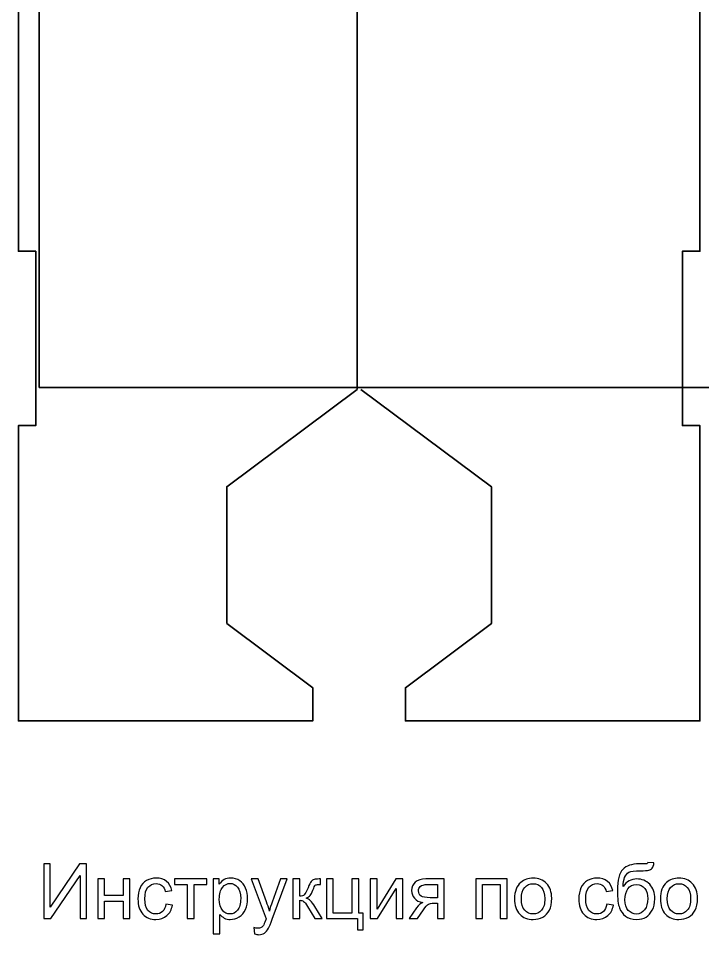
# Model space of a CAD drawing. Header units: centimetres. Extents: x -25 to 25, y -18.5 to 14.8.
# Drawn here: x -25.01 to -12.56, y -18.52 to -1.85 of the extents above; entities that cross this region are included whole.
import ezdxf

# ---------------------------------------------------------------- set-up
doc = ezdxf.new("R2010")
doc.units = ezdxf.units.CM
doc.header["$MEASUREMENT"] = 0
doc.layers.add('layer 1', color=7, linetype='Continuous')

msp = doc.modelspace()

# ---------------------------------------------------------------- linework, layer by layer
at = {"layer": 'layer 1', "color": 242, "lineweight": 35}
for points, knots in [([(0.35213, -8.56191), (0.35213, -8.56191), (-24.62987, -8.56191), (-24.62987, -8.56191), (-24.62987, -8.56191), (-24.62987, -8.56191), (-24.62987, 9.14346), (-24.62987, 9.14346), (-24.62987, 9.14346), (-24.62987, 9.14346), (0.35213, 9.14346), (0.35213, 9.14346), (0.35213, 9.14346), (0.35213, 9.14346), (0.35213, -8.56191), (0.35213, -8.56191)], [0, 0, 0, 0, 0.2, 0.2, 0.2, 0.2, 0.4, 0.4, 0.4, 0.4, 0.6, 0.6, 0.6, 0.6, 1, 1, 1, 1]), ([(-21.2171, -12.85955), (-21.2171, -12.85955), (-19.65312, -14.02812), (-19.65312, -14.02812), (-19.65312, -14.02812), (-19.65312, -14.02812), (-19.65312, -14.63183), (-19.65312, -14.63183), (-19.65312, -14.63183), (-19.65312, -14.63183), (-24.69104, -14.63183), (-24.69104, -14.63183), (-24.69104, -14.63183), (-24.69104, -14.63183), (-25.00878, -14.63183), (-25.00878, -14.63183), (-25.00878, -14.63183), (-25.00878, -14.63183), (-25.00878, -9.25498), (-25.00878, -9.25498), (-25.00878, -9.25498), (-25.00878, -9.25498), (-24.69104, -9.25498), (-24.69104, -9.25498), (-24.69104, -9.25498), (-24.69104, -9.25498), (-24.69104, -6.08466), (-24.69104, -6.08466), (-24.69104, -6.08466), (-24.69104, -6.08466), (-25.00878, -6.08466), (-25.00878, -6.08466), (-25.00878, -6.08466), (-25.00878, -6.08466), (-25.00878, -0.70428), (-25.00878, -0.70428), (-25.00878, -0.70428), (-25.00878, -0.70428), (-24.69104, -0.70428), (-24.69104, -0.70428), (-24.69104, -0.70428), (-24.69104, -0.70428), (-24.69104, 2.46603), (-24.69104, 2.46603), (-24.69104, 2.46603), (-24.69104, 2.46603), (-25.00878, 2.46603), (-25.00878, 2.46603), (-25.00878, 2.46603), (-25.00878, 2.46603), (-25.00878, 7.84287), (-25.00878, 7.84287), (-25.00878, 7.84287), (-25.00878, 7.84287), (-24.69104, 7.84287), (-24.69104, 7.84287), (-24.69104, 7.84287), (-24.69104, 7.84287), (-24.69104, 8.17473), (-24.69104, 8.17473), (-24.69104, 8.17473), (-24.69104, 8.17473), (-18.84465, 8.17473), (-18.84465, 8.17473), (-18.84465, 8.17473), (-18.84465, 8.17473), (-18.84465, -8.59832), (-18.84465, -8.59832), (-18.84465, -8.59832), (-18.84465, -8.59832), (-21.2171, -10.3706), (-21.2171, -10.3706), (-21.2171, -10.3706), (-21.2171, -10.3706), (-21.2171, -12.85955), (-21.2171, -12.85955)], [0, 0, 0, 0, 0.05, 0.05, 0.05, 0.05, 0.1, 0.1, 0.1, 0.1, 0.15, 0.15, 0.15, 0.15, 0.2, 0.2, 0.2, 0.2, 0.25, 0.25, 0.25, 0.25, 0.3, 0.3, 0.3, 0.3, 0.35, 0.35, 0.35, 0.35, 0.4, 0.4, 0.4, 0.4, 0.45, 0.45, 0.45, 0.45, 0.5, 0.5, 0.5, 0.5, 0.55, 0.55, 0.55, 0.55, 0.6, 0.6, 0.6, 0.6, 0.65, 0.65, 0.65, 0.65, 0.7, 0.7, 0.7, 0.7, 0.75, 0.75, 0.75, 0.75, 0.8, 0.8, 0.8, 0.8, 0.85, 0.85, 0.85, 0.85, 0.9, 0.9, 0.9, 0.9, 1, 1, 1, 1]), ([(-18.77757, -8.59832), (-18.77757, -8.59832), (-16.40513, -10.3706), (-16.40513, -10.3706), (-16.40513, -10.3706), (-16.40513, -10.3706), (-16.40513, -12.85955), (-16.40513, -12.85955), (-16.40513, -12.85955), (-16.40513, -12.85955), (-17.9691, -14.02812), (-17.9691, -14.02812), (-17.9691, -14.02812), (-17.9691, -14.02812), (-17.9691, -14.63183), (-17.9691, -14.63183), (-17.9691, -14.63183), (-17.9691, -14.63183), (-12.93118, -14.63183), (-12.93118, -14.63183), (-12.93118, -14.63183), (-12.93118, -14.63183), (-12.61345, -14.63183), (-12.61345, -14.63183), (-12.61345, -14.63183), (-12.61345, -14.63183), (-12.61345, -9.25498), (-12.61345, -9.25498), (-12.61345, -9.25498), (-12.61345, -9.25498), (-12.93118, -9.25498), (-12.93118, -9.25498), (-12.93118, -9.25498), (-12.93118, -9.25498), (-12.93118, -6.08466), (-12.93118, -6.08466), (-12.93118, -6.08466), (-12.93118, -6.08466), (-12.61345, -6.08466), (-12.61345, -6.08466), (-12.61345, -6.08466), (-12.61345, -6.08466), (-12.61345, -0.70428), (-12.61345, -0.70428), (-12.61345, -0.70428), (-12.61345, -0.70428), (-12.93118, -0.70428), (-12.93118, -0.70428), (-12.93118, -0.70428), (-12.93118, -0.70428), (-12.93118, 2.46603), (-12.93118, 2.46603), (-12.93118, 2.46603), (-12.93118, 2.46603), (-12.61345, 2.46603), (-12.61345, 2.46603), (-12.61345, 2.46603), (-12.61345, 2.46603), (-12.61345, 7.84287), (-12.61345, 7.84287), (-12.61345, 7.84287), (-12.61345, 7.84287), (-12.93118, 7.84287), (-12.93118, 7.84287), (-12.93118, 7.84287), (-12.93118, 7.84287), (-12.93118, 8.17473), (-12.93118, 8.17473), (-12.93118, 8.17473), (-12.93118, 8.17473), (-18.77757, 8.17473), (-18.77757, 8.17473)], [0, 0, 0, 0, 0.05263158, 0.05263158, 0.05263158, 0.05263158, 0.10526316, 0.10526316, 0.10526316, 0.10526316, 0.15789474, 0.15789474, 0.15789474, 0.15789474, 0.21052632, 0.21052632, 0.21052632, 0.21052632, 0.26315789, 0.26315789, 0.26315789, 0.26315789, 0.31578947, 0.31578947, 0.31578947, 0.31578947, 0.36842105, 0.36842105, 0.36842105, 0.36842105, 0.42105263, 0.42105263, 0.42105263, 0.42105263, 0.47368421, 0.47368421, 0.47368421, 0.47368421, 0.52631579, 0.52631579, 0.52631579, 0.52631579, 0.57894737, 0.57894737, 0.57894737, 0.57894737, 0.63157895, 0.63157895, 0.63157895, 0.63157895, 0.68421053, 0.68421053, 0.68421053, 0.68421053, 0.73684211, 0.73684211, 0.73684211, 0.73684211, 0.78947368, 0.78947368, 0.78947368, 0.78947368, 0.84210526, 0.84210526, 0.84210526, 0.84210526, 0.89473684, 0.89473684, 0.89473684, 0.89473684, 1, 1, 1, 1])]:
    msp.add_open_spline(points, degree=3, knots=knots, dxfattribs=at)
at = {"layer": 'layer 1', "color": 250}
for points, knots in [([(-24.547, -17.23277), (-24.547, -17.23277), (-24.42741, -17.23277), (-24.42741, -17.23277), (-24.42741, -17.23277), (-24.42741, -17.23277), (-24.42741, -18.02119), (-24.42741, -18.02119), (-24.42741, -18.02119), (-24.42741, -18.02119), (-23.89739, -17.23277), (-23.89739, -17.23277), (-23.89739, -17.23277), (-23.89739, -17.23277), (-23.76692, -17.23277), (-23.76692, -17.23277), (-23.76692, -17.23277), (-23.76692, -17.23277), (-23.76692, -18.22838), (-23.76692, -18.22838), (-23.76692, -18.22838), (-23.76692, -18.22838), (-23.8865, -18.22838), (-23.8865, -18.22838), (-23.8865, -18.22838), (-23.8865, -18.22838), (-23.8865, -17.44204), (-23.8865, -17.44204), (-23.8865, -17.44204), (-23.8865, -17.44204), (-24.41513, -18.22838), (-24.41513, -18.22838), (-24.41513, -18.22838), (-24.41513, -18.22838), (-24.547, -18.22838), (-24.547, -18.22838), (-24.547, -18.22838), (-24.547, -18.22838), (-24.547, -17.23277), (-24.547, -17.23277)], [0, 0, 0, 0, 0.09090909, 0.09090909, 0.09090909, 0.09090909, 0.18181818, 0.18181818, 0.18181818, 0.18181818, 0.27272727, 0.27272727, 0.27272727, 0.27272727, 0.36363636, 0.36363636, 0.36363636, 0.36363636, 0.45454545, 0.45454545, 0.45454545, 0.45454545, 0.54545455, 0.54545455, 0.54545455, 0.54545455, 0.63636364, 0.63636364, 0.63636364, 0.63636364, 0.72727273, 0.72727273, 0.72727273, 0.72727273, 0.81818182, 0.81818182, 0.81818182, 0.81818182, 1, 1, 1, 1]), ([(-13.55795, -17.20913), (-13.55795, -17.20913), (-13.44949, -17.21052), (-13.44949, -17.21052), (-13.44949, -17.21052), (-13.45436, -17.25896), (-13.46525, -17.29279), (-13.4817, -17.3118), (-13.4817, -17.3118), (-13.49816, -17.3308), (-13.51925, -17.34285), (-13.5452, -17.34841), (-13.5452, -17.34841), (-13.57116, -17.35374), (-13.62214, -17.35652), (-13.69793, -17.35652), (-13.69793, -17.35652), (-13.79851, -17.35652), (-13.86711, -17.36626), (-13.90373, -17.38572), (-13.90373, -17.38572), (-13.94011, -17.40519), (-13.96653, -17.43625), (-13.98252, -17.47889), (-13.98252, -17.47889), (-13.99851, -17.52176), (-14.00732, -17.57669), (-14.00917, -17.64413), (-14.00917, -17.64413), (-13.97835, -17.59824), (-13.94243, -17.56394), (-13.90118, -17.541), (-13.90118, -17.541), (-13.86016, -17.51806), (-13.81357, -17.5067), (-13.76212, -17.5067), (-13.76212, -17.5067), (-13.66757, -17.5067), (-13.58924, -17.53915), (-13.52713, -17.60404), (-13.52713, -17.60404), (-13.46525, -17.66893), (-13.43419, -17.75676), (-13.43419, -17.86777), (-13.43419, -17.86777), (-13.43419, -17.9519), (-13.44972, -18.02096), (-13.48101, -18.07473), (-13.48101, -18.07473), (-13.51229, -18.12849), (-13.54937, -18.17021), (-13.59225, -18.19964), (-13.59225, -18.19964), (-13.63489, -18.22908), (-13.69329, -18.24368), (-13.76699, -18.24368), (-13.76699, -18.24368), (-13.85274, -18.24368), (-13.91925, -18.22421), (-13.96676, -18.18504), (-13.96676, -18.18504), (-14.01427, -18.14588), (-14.05066, -18.09582), (-14.07615, -18.03487), (-14.07615, -18.03487), (-14.10141, -17.97391), (-14.11416, -17.86754), (-14.11416, -17.71621), (-14.11416, -17.71621), (-14.11416, -17.52594), (-14.08194, -17.39778), (-14.01775, -17.33173), (-14.01775, -17.33173), (-13.95355, -17.26568), (-13.85459, -17.23277), (-13.7211, -17.23277), (-13.7211, -17.23277), (-13.6379, -17.23277), (-13.59086, -17.23138), (-13.5795, -17.2286), (-13.5795, -17.2286), (-13.56838, -17.22582), (-13.56119, -17.21933), (-13.55795, -17.20913)], [0, 0, 0, 0, 0.04545455, 0.04545455, 0.04545455, 0.04545455, 0.09090909, 0.09090909, 0.09090909, 0.09090909, 0.13636364, 0.13636364, 0.13636364, 0.13636364, 0.18181818, 0.18181818, 0.18181818, 0.18181818, 0.22727273, 0.22727273, 0.22727273, 0.22727273, 0.27272727, 0.27272727, 0.27272727, 0.27272727, 0.31818182, 0.31818182, 0.31818182, 0.31818182, 0.36363636, 0.36363636, 0.36363636, 0.36363636, 0.40909091, 0.40909091, 0.40909091, 0.40909091, 0.45454545, 0.45454545, 0.45454545, 0.45454545, 0.5, 0.5, 0.5, 0.5, 0.54545455, 0.54545455, 0.54545455, 0.54545455, 0.59090909, 0.59090909, 0.59090909, 0.59090909, 0.63636364, 0.63636364, 0.63636364, 0.63636364, 0.68181818, 0.68181818, 0.68181818, 0.68181818, 0.72727273, 0.72727273, 0.72727273, 0.72727273, 0.77272727, 0.77272727, 0.77272727, 0.77272727, 0.81818182, 0.81818182, 0.81818182, 0.81818182, 0.86363636, 0.86363636, 0.86363636, 0.86363636, 0.90909091, 0.90909091, 0.90909091, 0.90909091, 1, 1, 1, 1]), ([(-23.56553, -17.5067), (-23.56553, -17.5067), (-23.44316, -17.5067), (-23.44316, -17.5067), (-23.44316, -17.5067), (-23.44316, -17.5067), (-23.44316, -17.80705), (-23.44316, -17.80705), (-23.44316, -17.80705), (-23.44316, -17.80705), (-23.10387, -17.80705), (-23.10387, -17.80705), (-23.10387, -17.80705), (-23.10387, -17.80705), (-23.10387, -17.5067), (-23.10387, -17.5067), (-23.10387, -17.5067), (-23.10387, -17.5067), (-22.98151, -17.5067), (-22.98151, -17.5067), (-22.98151, -17.5067), (-22.98151, -17.5067), (-22.98151, -18.22838), (-22.98151, -18.22838), (-22.98151, -18.22838), (-22.98151, -18.22838), (-23.10387, -18.22838), (-23.10387, -18.22838), (-23.10387, -18.22838), (-23.10387, -18.22838), (-23.10387, -17.90856), (-23.10387, -17.90856), (-23.10387, -17.90856), (-23.10387, -17.90856), (-23.44316, -17.90856), (-23.44316, -17.90856), (-23.44316, -17.90856), (-23.44316, -17.90856), (-23.44316, -18.22838), (-23.44316, -18.22838), (-23.44316, -18.22838), (-23.44316, -18.22838), (-23.56553, -18.22838), (-23.56553, -18.22838), (-23.56553, -18.22838), (-23.56553, -18.22838), (-23.56553, -17.5067), (-23.56553, -17.5067)], [0, 0, 0, 0, 0.07692308, 0.07692308, 0.07692308, 0.07692308, 0.15384615, 0.15384615, 0.15384615, 0.15384615, 0.23076923, 0.23076923, 0.23076923, 0.23076923, 0.30769231, 0.30769231, 0.30769231, 0.30769231, 0.38461538, 0.38461538, 0.38461538, 0.38461538, 0.46153846, 0.46153846, 0.46153846, 0.46153846, 0.53846154, 0.53846154, 0.53846154, 0.53846154, 0.61538462, 0.61538462, 0.61538462, 0.61538462, 0.69230769, 0.69230769, 0.69230769, 0.69230769, 0.76923077, 0.76923077, 0.76923077, 0.76923077, 0.84615385, 0.84615385, 0.84615385, 0.84615385, 1, 1, 1, 1]), ([(-22.32634, -17.96418), (-22.32634, -17.96418), (-22.20675, -17.98087), (-22.20675, -17.98087), (-22.20675, -17.98087), (-22.21996, -18.06314), (-22.25334, -18.12734), (-22.30734, -18.17392), (-22.30734, -18.17392), (-22.36133, -18.2205), (-22.42785, -18.24368), (-22.50641, -18.24368), (-22.50641, -18.24368), (-22.60491, -18.24368), (-22.68417, -18.21146), (-22.74396, -18.14703), (-22.74396, -18.14703), (-22.80398, -18.08261), (-22.83388, -17.99037), (-22.83388, -17.87032), (-22.83388, -17.87032), (-22.83388, -17.79245), (-22.8209, -17.72455), (-22.79518, -17.66615), (-22.79518, -17.66615), (-22.76945, -17.60798), (-22.73029, -17.56417), (-22.67745, -17.53521), (-22.67745, -17.53521), (-22.62484, -17.506), (-22.56759, -17.4914), (-22.50548, -17.4914), (-22.50548, -17.4914), (-22.42738, -17.4914), (-22.36319, -17.5111), (-22.31359, -17.55073), (-22.31359, -17.55073), (-22.26377, -17.59036), (-22.23178, -17.64668), (-22.21788, -17.71945), (-22.21788, -17.71945), (-22.21788, -17.71945), (-22.33607, -17.73753), (-22.33607, -17.73753), (-22.33607, -17.73753), (-22.34743, -17.68909), (-22.36736, -17.6527), (-22.39633, -17.62814), (-22.39633, -17.62814), (-22.42507, -17.6038), (-22.45983, -17.59152), (-22.50062, -17.59152), (-22.50062, -17.59152), (-22.56226, -17.59152), (-22.61232, -17.61354), (-22.65103, -17.65757), (-22.65103, -17.65757), (-22.6895, -17.70184), (-22.70873, -17.77136), (-22.70873, -17.86684), (-22.70873, -17.86684), (-22.70873, -17.96372), (-22.69019, -18.03394), (-22.65311, -18.07774), (-22.65311, -18.07774), (-22.6158, -18.12154), (-22.56736, -18.14356), (-22.5078, -18.14356), (-22.5078, -18.14356), (-22.4596, -18.14356), (-22.4195, -18.12896), (-22.38752, -18.09953), (-22.38752, -18.09953), (-22.35531, -18.07032), (-22.33491, -18.02513), (-22.32634, -17.96418)], [0, 0, 0, 0, 0.05, 0.05, 0.05, 0.05, 0.1, 0.1, 0.1, 0.1, 0.15, 0.15, 0.15, 0.15, 0.2, 0.2, 0.2, 0.2, 0.25, 0.25, 0.25, 0.25, 0.3, 0.3, 0.3, 0.3, 0.35, 0.35, 0.35, 0.35, 0.4, 0.4, 0.4, 0.4, 0.45, 0.45, 0.45, 0.45, 0.5, 0.5, 0.5, 0.5, 0.55, 0.55, 0.55, 0.55, 0.6, 0.6, 0.6, 0.6, 0.65, 0.65, 0.65, 0.65, 0.7, 0.7, 0.7, 0.7, 0.75, 0.75, 0.75, 0.75, 0.8, 0.8, 0.8, 0.8, 0.85, 0.85, 0.85, 0.85, 0.9, 0.9, 0.9, 0.9, 1, 1, 1, 1]), ([(-22.16643, -17.5067), (-22.16643, -17.5067), (-21.58241, -17.5067), (-21.58241, -17.5067), (-21.58241, -17.5067), (-21.58241, -17.5067), (-21.58241, -17.60821), (-21.58241, -17.60821), (-21.58241, -17.60821), (-21.58241, -17.60821), (-21.81324, -17.60821), (-21.81324, -17.60821), (-21.81324, -17.60821), (-21.81324, -17.60821), (-21.81324, -18.22838), (-21.81324, -18.22838), (-21.81324, -18.22838), (-21.81324, -18.22838), (-21.9356, -18.22838), (-21.9356, -18.22838), (-21.9356, -18.22838), (-21.9356, -18.22838), (-21.9356, -17.60821), (-21.9356, -17.60821), (-21.9356, -17.60821), (-21.9356, -17.60821), (-22.16643, -17.60821), (-22.16643, -17.60821), (-22.16643, -17.60821), (-22.16643, -17.60821), (-22.16643, -17.5067), (-22.16643, -17.5067)], [0, 0, 0, 0, 0.11111111, 0.11111111, 0.11111111, 0.11111111, 0.22222222, 0.22222222, 0.22222222, 0.22222222, 0.33333333, 0.33333333, 0.33333333, 0.33333333, 0.44444444, 0.44444444, 0.44444444, 0.44444444, 0.55555556, 0.55555556, 0.55555556, 0.55555556, 0.66666667, 0.66666667, 0.66666667, 0.66666667, 0.77777778, 0.77777778, 0.77777778, 0.77777778, 1, 1, 1, 1]), ([(-21.46561, -18.50509), (-21.46561, -18.50509), (-21.46561, -17.5067), (-21.46561, -17.5067), (-21.46561, -17.5067), (-21.46561, -17.5067), (-21.35436, -17.5067), (-21.35436, -17.5067), (-21.35436, -17.5067), (-21.35436, -17.5067), (-21.35436, -17.60149), (-21.35436, -17.60149), (-21.35436, -17.60149), (-21.32818, -17.56487), (-21.29851, -17.53729), (-21.26537, -17.51898), (-21.26537, -17.51898), (-21.23246, -17.50067), (-21.19237, -17.4914), (-21.14532, -17.4914), (-21.14532, -17.4914), (-21.08368, -17.4914), (-21.02945, -17.50716), (-20.9824, -17.53891), (-20.9824, -17.53891), (-20.93535, -17.57043), (-20.8999, -17.61516), (-20.87579, -17.67264), (-20.87579, -17.67264), (-20.85192, -17.73034), (-20.83987, -17.79338), (-20.83987, -17.86221), (-20.83987, -17.86221), (-20.83987, -17.93568), (-20.85308, -18.00196), (-20.8795, -18.06105), (-20.8795, -18.06105), (-20.90592, -18.11992), (-20.94439, -18.16511), (-20.99491, -18.19663), (-20.99491, -18.19663), (-21.04521, -18.22792), (-21.09828, -18.24368), (-21.1539, -18.24368), (-21.1539, -18.24368), (-21.19469, -18.24368), (-21.2313, -18.2351), (-21.26352, -18.21795), (-21.26352, -18.21795), (-21.29596, -18.2008), (-21.32238, -18.17925), (-21.34324, -18.15306), (-21.34324, -18.15306), (-21.34324, -18.15306), (-21.34324, -18.50509), (-21.34324, -18.50509), (-21.34324, -18.50509), (-21.34324, -18.50509), (-21.46561, -18.50509), (-21.46561, -18.50509)], [0, 0, 0, 0, 0.0625, 0.0625, 0.0625, 0.0625, 0.125, 0.125, 0.125, 0.125, 0.1875, 0.1875, 0.1875, 0.1875, 0.25, 0.25, 0.25, 0.25, 0.3125, 0.3125, 0.3125, 0.3125, 0.375, 0.375, 0.375, 0.375, 0.4375, 0.4375, 0.4375, 0.4375, 0.5, 0.5, 0.5, 0.5, 0.5625, 0.5625, 0.5625, 0.5625, 0.625, 0.625, 0.625, 0.625, 0.6875, 0.6875, 0.6875, 0.6875, 0.75, 0.75, 0.75, 0.75, 0.8125, 0.8125, 0.8125, 0.8125, 0.875, 0.875, 0.875, 0.875, 1, 1, 1, 1]), ([(-20.71334, -18.50579), (-20.71334, -18.50579), (-20.72724, -18.39269), (-20.72724, -18.39269), (-20.72724, -18.39269), (-20.70036, -18.39988), (-20.67718, -18.40359), (-20.65725, -18.40359), (-20.65725, -18.40359), (-20.62991, -18.40359), (-20.60812, -18.39895), (-20.5919, -18.38991), (-20.5919, -18.38991), (-20.57544, -18.38087), (-20.562, -18.36813), (-20.55157, -18.3519), (-20.55157, -18.3519), (-20.54393, -18.33962), (-20.53141, -18.30926), (-20.51426, -18.26059), (-20.51426, -18.26059), (-20.51194, -18.25387), (-20.50847, -18.24391), (-20.50337, -18.2307), (-20.50337, -18.2307), (-20.50337, -18.2307), (-20.7773, -17.5067), (-20.7773, -17.5067), (-20.7773, -17.5067), (-20.7773, -17.5067), (-20.64659, -17.5067), (-20.64659, -17.5067), (-20.64659, -17.5067), (-20.64659, -17.5067), (-20.49595, -17.92339), (-20.49595, -17.92339), (-20.49595, -17.92339), (-20.47625, -17.976), (-20.45887, -18.03162), (-20.44335, -18.09002), (-20.44335, -18.09002), (-20.42921, -18.0351), (-20.41252, -17.98087), (-20.39305, -17.92756), (-20.39305, -17.92756), (-20.39305, -17.92756), (-20.23917, -17.5067), (-20.23917, -17.5067), (-20.23917, -17.5067), (-20.23917, -17.5067), (-20.11704, -17.5067), (-20.11704, -17.5067), (-20.11704, -17.5067), (-20.11704, -17.5067), (-20.38981, -18.24089), (-20.38981, -18.24089), (-20.38981, -18.24089), (-20.41924, -18.31992), (-20.44219, -18.37415), (-20.45864, -18.40405), (-20.45864, -18.40405), (-20.48043, -18.44414), (-20.50546, -18.47358), (-20.5335, -18.49235), (-20.5335, -18.49235), (-20.56177, -18.51112), (-20.59538, -18.52039), (-20.63431, -18.52039), (-20.63431, -18.52039), (-20.65795, -18.52039), (-20.68437, -18.51552), (-20.71334, -18.50579)], [0, 0, 0, 0, 0.05263158, 0.05263158, 0.05263158, 0.05263158, 0.10526316, 0.10526316, 0.10526316, 0.10526316, 0.15789474, 0.15789474, 0.15789474, 0.15789474, 0.21052632, 0.21052632, 0.21052632, 0.21052632, 0.26315789, 0.26315789, 0.26315789, 0.26315789, 0.31578947, 0.31578947, 0.31578947, 0.31578947, 0.36842105, 0.36842105, 0.36842105, 0.36842105, 0.42105263, 0.42105263, 0.42105263, 0.42105263, 0.47368421, 0.47368421, 0.47368421, 0.47368421, 0.52631579, 0.52631579, 0.52631579, 0.52631579, 0.57894737, 0.57894737, 0.57894737, 0.57894737, 0.63157895, 0.63157895, 0.63157895, 0.63157895, 0.68421053, 0.68421053, 0.68421053, 0.68421053, 0.73684211, 0.73684211, 0.73684211, 0.73684211, 0.78947368, 0.78947368, 0.78947368, 0.78947368, 0.84210526, 0.84210526, 0.84210526, 0.84210526, 0.89473684, 0.89473684, 0.89473684, 0.89473684, 1, 1, 1, 1]), ([(-20.01391, -17.5067), (-20.01391, -17.5067), (-19.89154, -17.5067), (-19.89154, -17.5067), (-19.89154, -17.5067), (-19.89154, -17.5067), (-19.89154, -17.81818), (-19.89154, -17.81818), (-19.89154, -17.81818), (-19.85261, -17.81818), (-19.82526, -17.81076), (-19.8095, -17.7957), (-19.8095, -17.7957), (-19.79397, -17.78086), (-19.77103, -17.73753), (-19.74044, -17.66545), (-19.74044, -17.66545), (-19.71633, -17.60844), (-19.69687, -17.5709), (-19.68204, -17.55282), (-19.68204, -17.55282), (-19.66697, -17.53474), (-19.64982, -17.52246), (-19.63035, -17.5162), (-19.63035, -17.5162), (-19.61066, -17.50994), (-19.57937, -17.5067), (-19.53649, -17.5067), (-19.53649, -17.5067), (-19.53649, -17.5067), (-19.51193, -17.5067), (-19.51193, -17.5067), (-19.51193, -17.5067), (-19.51193, -17.5067), (-19.51193, -17.60751), (-19.51193, -17.60751), (-19.51193, -17.60751), (-19.51193, -17.60751), (-19.546, -17.60682), (-19.546, -17.60682), (-19.546, -17.60682), (-19.57821, -17.60682), (-19.59884, -17.61168), (-19.60787, -17.62119), (-19.60787, -17.62119), (-19.61738, -17.63115), (-19.63198, -17.66082), (-19.65144, -17.71018), (-19.65144, -17.71018), (-19.66998, -17.75746), (-19.6869, -17.79013), (-19.70243, -17.80821), (-19.70243, -17.80821), (-19.71773, -17.82629), (-19.7416, -17.84274), (-19.77381, -17.85781), (-19.77381, -17.85781), (-19.7212, -17.87194), (-19.66929, -17.92084), (-19.6183, -18.00474), (-19.6183, -18.00474), (-19.6183, -18.00474), (-19.48412, -18.22838), (-19.48412, -18.22838), (-19.48412, -18.22838), (-19.48412, -18.22838), (-19.61854, -18.22838), (-19.61854, -18.22838), (-19.61854, -18.22838), (-19.61854, -18.22838), (-19.75087, -18.00543), (-19.75087, -18.00543), (-19.75087, -18.00543), (-19.77752, -17.96024), (-19.80069, -17.93058), (-19.82039, -17.91621), (-19.82039, -17.91621), (-19.84032, -17.90184), (-19.86396, -17.89466), (-19.89154, -17.89466), (-19.89154, -17.89466), (-19.89154, -17.89466), (-19.89154, -18.22838), (-19.89154, -18.22838), (-19.89154, -18.22838), (-19.89154, -18.22838), (-20.01391, -18.22838), (-20.01391, -18.22838), (-20.01391, -18.22838), (-20.01391, -18.22838), (-20.01391, -17.5067), (-20.01391, -17.5067)], [0, 0, 0, 0, 0.04166667, 0.04166667, 0.04166667, 0.04166667, 0.08333333, 0.08333333, 0.08333333, 0.08333333, 0.125, 0.125, 0.125, 0.125, 0.16666667, 0.16666667, 0.16666667, 0.16666667, 0.20833333, 0.20833333, 0.20833333, 0.20833333, 0.25, 0.25, 0.25, 0.25, 0.29166667, 0.29166667, 0.29166667, 0.29166667, 0.33333333, 0.33333333, 0.33333333, 0.33333333, 0.375, 0.375, 0.375, 0.375, 0.41666667, 0.41666667, 0.41666667, 0.41666667, 0.45833333, 0.45833333, 0.45833333, 0.45833333, 0.5, 0.5, 0.5, 0.5, 0.54166667, 0.54166667, 0.54166667, 0.54166667, 0.58333333, 0.58333333, 0.58333333, 0.58333333, 0.625, 0.625, 0.625, 0.625, 0.66666667, 0.66666667, 0.66666667, 0.66666667, 0.70833333, 0.70833333, 0.70833333, 0.70833333, 0.75, 0.75, 0.75, 0.75, 0.79166667, 0.79166667, 0.79166667, 0.79166667, 0.83333333, 0.83333333, 0.83333333, 0.83333333, 0.875, 0.875, 0.875, 0.875, 0.91666667, 0.91666667, 0.91666667, 0.91666667, 1, 1, 1, 1]), ([(-19.40278, -17.5067), (-19.40278, -17.5067), (-19.28041, -17.5067), (-19.28041, -17.5067), (-19.28041, -17.5067), (-19.28041, -17.5067), (-19.28041, -18.12826), (-19.28041, -18.12826), (-19.28041, -18.12826), (-19.28041, -18.12826), (-18.94112, -18.12826), (-18.94112, -18.12826), (-18.94112, -18.12826), (-18.94112, -18.12826), (-18.94112, -17.5067), (-18.94112, -17.5067), (-18.94112, -17.5067), (-18.94112, -17.5067), (-18.81876, -17.5067), (-18.81876, -17.5067), (-18.81876, -17.5067), (-18.81876, -17.5067), (-18.81876, -18.12826), (-18.81876, -18.12826), (-18.81876, -18.12826), (-18.81876, -18.12826), (-18.7395, -18.12826), (-18.7395, -18.12826), (-18.7395, -18.12826), (-18.7395, -18.12826), (-18.7395, -18.43279), (-18.7395, -18.43279), (-18.7395, -18.43279), (-18.7395, -18.43279), (-18.83961, -18.43279), (-18.83961, -18.43279), (-18.83961, -18.43279), (-18.83961, -18.43279), (-18.83961, -18.22838), (-18.83961, -18.22838), (-18.83961, -18.22838), (-18.83961, -18.22838), (-19.40278, -18.22838), (-19.40278, -18.22838), (-19.40278, -18.22838), (-19.40278, -18.22838), (-19.40278, -17.5067), (-19.40278, -17.5067)], [0, 0, 0, 0, 0.07692308, 0.07692308, 0.07692308, 0.07692308, 0.15384615, 0.15384615, 0.15384615, 0.15384615, 0.23076923, 0.23076923, 0.23076923, 0.23076923, 0.30769231, 0.30769231, 0.30769231, 0.30769231, 0.38461538, 0.38461538, 0.38461538, 0.38461538, 0.46153846, 0.46153846, 0.46153846, 0.46153846, 0.53846154, 0.53846154, 0.53846154, 0.53846154, 0.61538462, 0.61538462, 0.61538462, 0.61538462, 0.69230769, 0.69230769, 0.69230769, 0.69230769, 0.76923077, 0.76923077, 0.76923077, 0.76923077, 0.84615385, 0.84615385, 0.84615385, 0.84615385, 1, 1, 1, 1]), ([(-18.60763, -17.5067), (-18.60763, -17.5067), (-18.48526, -17.5067), (-18.48526, -17.5067), (-18.48526, -17.5067), (-18.48526, -17.5067), (-18.48526, -18.05711), (-18.48526, -18.05711), (-18.48526, -18.05711), (-18.48526, -18.05711), (-18.14528, -17.5067), (-18.14528, -17.5067), (-18.14528, -17.5067), (-18.14528, -17.5067), (-18.01387, -17.5067), (-18.01387, -17.5067), (-18.01387, -17.5067), (-18.01387, -17.5067), (-18.01387, -18.22838), (-18.01387, -18.22838), (-18.01387, -18.22838), (-18.01387, -18.22838), (-18.13624, -18.22838), (-18.13624, -18.22838), (-18.13624, -18.22838), (-18.13624, -18.22838), (-18.13624, -17.68144), (-18.13624, -17.68144), (-18.13624, -17.68144), (-18.13624, -17.68144), (-18.47576, -18.22838), (-18.47576, -18.22838), (-18.47576, -18.22838), (-18.47576, -18.22838), (-18.60763, -18.22838), (-18.60763, -18.22838), (-18.60763, -18.22838), (-18.60763, -18.22838), (-18.60763, -17.5067), (-18.60763, -17.5067)], [0, 0, 0, 0, 0.09090909, 0.09090909, 0.09090909, 0.09090909, 0.18181818, 0.18181818, 0.18181818, 0.18181818, 0.27272727, 0.27272727, 0.27272727, 0.27272727, 0.36363636, 0.36363636, 0.36363636, 0.36363636, 0.45454545, 0.45454545, 0.45454545, 0.45454545, 0.54545455, 0.54545455, 0.54545455, 0.54545455, 0.63636364, 0.63636364, 0.63636364, 0.63636364, 0.72727273, 0.72727273, 0.72727273, 0.72727273, 0.81818182, 0.81818182, 0.81818182, 0.81818182, 1, 1, 1, 1]), ([(-17.26206, -17.5067), (-17.26206, -17.5067), (-17.26206, -18.22838), (-17.26206, -18.22838), (-17.26206, -18.22838), (-17.26206, -18.22838), (-17.38443, -18.22838), (-17.38443, -18.22838), (-17.38443, -18.22838), (-17.38443, -18.22838), (-17.38443, -17.94749), (-17.38443, -17.94749), (-17.38443, -17.94749), (-17.38443, -17.94749), (-17.45488, -17.94749), (-17.45488, -17.94749), (-17.45488, -17.94749), (-17.49776, -17.94749), (-17.52974, -17.95306), (-17.55083, -17.96441), (-17.55083, -17.96441), (-17.57192, -17.97577), (-17.60274, -18.01123), (-17.6433, -18.07125), (-17.6433, -18.07125), (-17.6433, -18.07125), (-17.75083, -18.22838), (-17.75083, -18.22838), (-17.75083, -18.22838), (-17.75083, -18.22838), (-17.9024, -18.22838), (-17.9024, -18.22838), (-17.9024, -18.22838), (-17.9024, -18.22838), (-17.7703, -18.03463), (-17.7703, -18.03463), (-17.7703, -18.03463), (-17.72997, -17.97531), (-17.68965, -17.94193), (-17.64955, -17.93429), (-17.64955, -17.93429), (-17.71931, -17.92478), (-17.77123, -17.89952), (-17.80506, -17.85873), (-17.80506, -17.85873), (-17.8389, -17.81794), (-17.85582, -17.7709), (-17.85582, -17.71783), (-17.85582, -17.71783), (-17.85582, -17.65502), (-17.8338, -17.60427), (-17.78953, -17.56533), (-17.78953, -17.56533), (-17.74527, -17.52617), (-17.68107, -17.5067), (-17.59718, -17.5067), (-17.59718, -17.5067), (-17.59718, -17.5067), (-17.26206, -17.5067), (-17.26206, -17.5067)], [0, 0, 0, 0, 0.0625, 0.0625, 0.0625, 0.0625, 0.125, 0.125, 0.125, 0.125, 0.1875, 0.1875, 0.1875, 0.1875, 0.25, 0.25, 0.25, 0.25, 0.3125, 0.3125, 0.3125, 0.3125, 0.375, 0.375, 0.375, 0.375, 0.4375, 0.4375, 0.4375, 0.4375, 0.5, 0.5, 0.5, 0.5, 0.5625, 0.5625, 0.5625, 0.5625, 0.625, 0.625, 0.625, 0.625, 0.6875, 0.6875, 0.6875, 0.6875, 0.75, 0.75, 0.75, 0.75, 0.8125, 0.8125, 0.8125, 0.8125, 0.875, 0.875, 0.875, 0.875, 1, 1, 1, 1]), ([(-16.69149, -17.5067), (-16.69149, -17.5067), (-16.12137, -17.5067), (-16.12137, -17.5067), (-16.12137, -17.5067), (-16.12137, -17.5067), (-16.12137, -18.22838), (-16.12137, -18.22838), (-16.12137, -18.22838), (-16.12137, -18.22838), (-16.24374, -18.22838), (-16.24374, -18.22838), (-16.24374, -18.22838), (-16.24374, -18.22838), (-16.24374, -17.60821), (-16.24374, -17.60821), (-16.24374, -17.60821), (-16.24374, -17.60821), (-16.56912, -17.60821), (-16.56912, -17.60821), (-16.56912, -17.60821), (-16.56912, -17.60821), (-16.56912, -18.22838), (-16.56912, -18.22838), (-16.56912, -18.22838), (-16.56912, -18.22838), (-16.69149, -18.22838), (-16.69149, -18.22838), (-16.69149, -18.22838), (-16.69149, -18.22838), (-16.69149, -17.5067), (-16.69149, -17.5067)], [0, 0, 0, 0, 0.11111111, 0.11111111, 0.11111111, 0.11111111, 0.22222222, 0.22222222, 0.22222222, 0.22222222, 0.33333333, 0.33333333, 0.33333333, 0.33333333, 0.44444444, 0.44444444, 0.44444444, 0.44444444, 0.55555556, 0.55555556, 0.55555556, 0.55555556, 0.66666667, 0.66666667, 0.66666667, 0.66666667, 0.77777778, 0.77777778, 0.77777778, 0.77777778, 1, 1, 1, 1]), ([(-15.9844, -17.86754), (-15.9844, -17.73428), (-15.94732, -17.63555), (-15.87293, -17.57136), (-15.87293, -17.57136), (-15.81105, -17.51806), (-15.73527, -17.4914), (-15.64604, -17.4914), (-15.64604, -17.4914), (-15.54708, -17.4914), (-15.46597, -17.52385), (-15.40293, -17.58874), (-15.40293, -17.58874), (-15.34013, -17.6534), (-15.30861, -17.74309), (-15.30861, -17.85734), (-15.30861, -17.85734), (-15.30861, -17.95004), (-15.32252, -18.02281), (-15.35033, -18.07589), (-15.35033, -18.07589), (-15.37814, -18.12896), (-15.41869, -18.17021), (-15.472, -18.19964), (-15.472, -18.19964), (-15.52507, -18.22908), (-15.58324, -18.24368), (-15.64604, -18.24368), (-15.64604, -18.24368), (-15.74709, -18.24368), (-15.82866, -18.21146), (-15.89101, -18.1468), (-15.89101, -18.1468), (-15.95335, -18.08214), (-15.9844, -17.98898), (-15.9844, -17.86754)], [0, 0, 0, 0, 0.1, 0.1, 0.1, 0.1, 0.2, 0.2, 0.2, 0.2, 0.3, 0.3, 0.3, 0.3, 0.4, 0.4, 0.4, 0.4, 0.5, 0.5, 0.5, 0.5, 0.6, 0.6, 0.6, 0.6, 0.7, 0.7, 0.7, 0.7, 0.8, 0.8, 0.8, 0.8, 1, 1, 1, 1]), ([(-14.30744, -17.96418), (-14.30744, -17.96418), (-14.18785, -17.98087), (-14.18785, -17.98087), (-14.18785, -17.98087), (-14.20106, -18.06314), (-14.23444, -18.12734), (-14.28844, -18.17392), (-14.28844, -18.17392), (-14.34243, -18.2205), (-14.40895, -18.24368), (-14.48751, -18.24368), (-14.48751, -18.24368), (-14.58601, -18.24368), (-14.66527, -18.21146), (-14.72506, -18.14703), (-14.72506, -18.14703), (-14.78508, -18.08261), (-14.81498, -17.99037), (-14.81498, -17.87032), (-14.81498, -17.87032), (-14.81498, -17.79245), (-14.802, -17.72455), (-14.77628, -17.66615), (-14.77628, -17.66615), (-14.75055, -17.60798), (-14.71139, -17.56417), (-14.65855, -17.53521), (-14.65855, -17.53521), (-14.60594, -17.506), (-14.54869, -17.4914), (-14.48658, -17.4914), (-14.48658, -17.4914), (-14.40848, -17.4914), (-14.34429, -17.5111), (-14.29469, -17.55073), (-14.29469, -17.55073), (-14.24487, -17.59036), (-14.21288, -17.64668), (-14.19898, -17.71945), (-14.19898, -17.71945), (-14.19898, -17.71945), (-14.31717, -17.73753), (-14.31717, -17.73753), (-14.31717, -17.73753), (-14.32853, -17.68909), (-14.34846, -17.6527), (-14.37743, -17.62814), (-14.37743, -17.62814), (-14.40617, -17.6038), (-14.44093, -17.59152), (-14.48172, -17.59152), (-14.48172, -17.59152), (-14.54336, -17.59152), (-14.59342, -17.61354), (-14.63213, -17.65757), (-14.63213, -17.65757), (-14.6706, -17.70184), (-14.68983, -17.77136), (-14.68983, -17.86684), (-14.68983, -17.86684), (-14.68983, -17.96372), (-14.67129, -18.03394), (-14.63421, -18.07774), (-14.63421, -18.07774), (-14.5969, -18.12154), (-14.54846, -18.14356), (-14.4889, -18.14356), (-14.4889, -18.14356), (-14.4407, -18.14356), (-14.4006, -18.12896), (-14.36862, -18.09953), (-14.36862, -18.09953), (-14.33641, -18.07032), (-14.31601, -18.02513), (-14.30744, -17.96418)], [0, 0, 0, 0, 0.05, 0.05, 0.05, 0.05, 0.1, 0.1, 0.1, 0.1, 0.15, 0.15, 0.15, 0.15, 0.2, 0.2, 0.2, 0.2, 0.25, 0.25, 0.25, 0.25, 0.3, 0.3, 0.3, 0.3, 0.35, 0.35, 0.35, 0.35, 0.4, 0.4, 0.4, 0.4, 0.45, 0.45, 0.45, 0.45, 0.5, 0.5, 0.5, 0.5, 0.55, 0.55, 0.55, 0.55, 0.6, 0.6, 0.6, 0.6, 0.65, 0.65, 0.65, 0.65, 0.7, 0.7, 0.7, 0.7, 0.75, 0.75, 0.75, 0.75, 0.8, 0.8, 0.8, 0.8, 0.85, 0.85, 0.85, 0.85, 0.9, 0.9, 0.9, 0.9, 1, 1, 1, 1]), ([(-13.33291, -17.86754), (-13.33291, -17.73428), (-13.29583, -17.63555), (-13.22144, -17.57136), (-13.22144, -17.57136), (-13.15956, -17.51806), (-13.08378, -17.4914), (-12.99455, -17.4914), (-12.99455, -17.4914), (-12.89559, -17.4914), (-12.81448, -17.52385), (-12.75144, -17.58874), (-12.75144, -17.58874), (-12.68864, -17.6534), (-12.65712, -17.74309), (-12.65712, -17.85734), (-12.65712, -17.85734), (-12.65712, -17.95004), (-12.67103, -18.02281), (-12.69884, -18.07589), (-12.69884, -18.07589), (-12.72665, -18.12896), (-12.7672, -18.17021), (-12.82051, -18.19964), (-12.82051, -18.19964), (-12.87358, -18.22908), (-12.93175, -18.24368), (-12.99455, -18.24368), (-12.99455, -18.24368), (-13.0956, -18.24368), (-13.17717, -18.21146), (-13.23952, -18.1468), (-13.23952, -18.1468), (-13.30186, -18.08214), (-13.33291, -17.98898), (-13.33291, -17.86754)], [0, 0, 0, 0, 0.1, 0.1, 0.1, 0.1, 0.2, 0.2, 0.2, 0.2, 0.3, 0.3, 0.3, 0.3, 0.4, 0.4, 0.4, 0.4, 0.5, 0.5, 0.5, 0.5, 0.6, 0.6, 0.6, 0.6, 0.7, 0.7, 0.7, 0.7, 0.8, 0.8, 0.8, 0.8, 1, 1, 1, 1]), ([(-21.35436, -17.87194), (-21.35436, -17.96441), (-21.33559, -18.03278), (-21.29828, -18.07705), (-21.29828, -18.07705), (-21.26074, -18.12131), (-21.21531, -18.14356), (-21.16201, -18.14356), (-21.16201, -18.14356), (-21.10778, -18.14356), (-21.06143, -18.12061), (-21.02296, -18.07473), (-21.02296, -18.07473), (-20.98425, -18.02884), (-20.96502, -17.95792), (-20.96502, -17.86175), (-20.96502, -17.86175), (-20.96502, -17.76997), (-20.98379, -17.70137), (-21.02157, -17.65572), (-21.02157, -17.65572), (-21.05934, -17.61006), (-21.1043, -17.58735), (-21.15668, -17.58735), (-21.15668, -17.58735), (-21.20859, -17.58735), (-21.25448, -17.61168), (-21.29434, -17.66012), (-21.29434, -17.66012), (-21.33443, -17.70879), (-21.35436, -17.77924), (-21.35436, -17.87194)], [0, 0, 0, 0, 0.11111111, 0.11111111, 0.11111111, 0.11111111, 0.22222222, 0.22222222, 0.22222222, 0.22222222, 0.33333333, 0.33333333, 0.33333333, 0.33333333, 0.44444444, 0.44444444, 0.44444444, 0.44444444, 0.55555556, 0.55555556, 0.55555556, 0.55555556, 0.66666667, 0.66666667, 0.66666667, 0.66666667, 0.77777778, 0.77777778, 0.77777778, 0.77777778, 1, 1, 1, 1]), ([(-17.38443, -17.60821), (-17.38443, -17.60821), (-17.55824, -17.60821), (-17.55824, -17.60821), (-17.55824, -17.60821), (-17.63101, -17.60821), (-17.67806, -17.61956), (-17.69915, -17.64228), (-17.69915, -17.64228), (-17.72024, -17.66499), (-17.73067, -17.69164), (-17.73067, -17.722), (-17.73067, -17.722), (-17.73067, -17.76511), (-17.71514, -17.79686), (-17.68409, -17.81702), (-17.68409, -17.81702), (-17.65326, -17.83718), (-17.59834, -17.84738), (-17.51954, -17.84738), (-17.51954, -17.84738), (-17.51954, -17.84738), (-17.38443, -17.84738), (-17.38443, -17.84738), (-17.38443, -17.84738), (-17.38443, -17.84738), (-17.38443, -17.60821), (-17.38443, -17.60821)], [0, 0, 0, 0, 0.125, 0.125, 0.125, 0.125, 0.25, 0.25, 0.25, 0.25, 0.375, 0.375, 0.375, 0.375, 0.5, 0.5, 0.5, 0.5, 0.625, 0.625, 0.625, 0.625, 0.75, 0.75, 0.75, 0.75, 1, 1, 1, 1]), ([(-15.85926, -17.86777), (-15.85926, -17.96001), (-15.83909, -18.02907), (-15.79877, -18.07473), (-15.79877, -18.07473), (-15.75821, -18.12061), (-15.70746, -18.14356), (-15.64604, -18.14356), (-15.64604, -18.14356), (-15.58532, -18.14356), (-15.5348, -18.12061), (-15.49424, -18.0745), (-15.49424, -18.0745), (-15.45392, -18.02838), (-15.43376, -17.95816), (-15.43376, -17.86383), (-15.43376, -17.86383), (-15.43376, -17.77484), (-15.45415, -17.7074), (-15.49471, -17.66174), (-15.49471, -17.66174), (-15.53526, -17.61586), (-15.58579, -17.59291), (-15.64604, -17.59291), (-15.64604, -17.59291), (-15.70746, -17.59291), (-15.75821, -17.61562), (-15.79877, -17.66128), (-15.79877, -17.66128), (-15.83909, -17.70694), (-15.85926, -17.77577), (-15.85926, -17.86777)], [0, 0, 0, 0, 0.11111111, 0.11111111, 0.11111111, 0.11111111, 0.22222222, 0.22222222, 0.22222222, 0.22222222, 0.33333333, 0.33333333, 0.33333333, 0.33333333, 0.44444444, 0.44444444, 0.44444444, 0.44444444, 0.55555556, 0.55555556, 0.55555556, 0.55555556, 0.66666667, 0.66666667, 0.66666667, 0.66666667, 0.77777778, 0.77777778, 0.77777778, 0.77777778, 1, 1, 1, 1]), ([(-13.56212, -17.8643), (-13.56212, -17.78944), (-13.57997, -17.72802), (-13.61542, -17.68005), (-13.61542, -17.68005), (-13.65088, -17.63208), (-13.70094, -17.60821), (-13.7656, -17.60821), (-13.7656, -17.60821), (-13.83304, -17.60821), (-13.88495, -17.63347), (-13.92157, -17.68422), (-13.92157, -17.68422), (-13.95819, -17.73475), (-13.9765, -17.80219), (-13.9765, -17.88678), (-13.9765, -17.88678), (-13.9765, -17.97021), (-13.95633, -18.03417), (-13.91578, -18.07844), (-13.91578, -18.07844), (-13.87545, -18.1227), (-13.82539, -18.14495), (-13.7663, -18.14495), (-13.7663, -18.14495), (-13.70558, -18.14495), (-13.65644, -18.11922), (-13.61867, -18.06801), (-13.61867, -18.06801), (-13.58089, -18.01679), (-13.56212, -17.94889), (-13.56212, -17.8643)], [0, 0, 0, 0, 0.11111111, 0.11111111, 0.11111111, 0.11111111, 0.22222222, 0.22222222, 0.22222222, 0.22222222, 0.33333333, 0.33333333, 0.33333333, 0.33333333, 0.44444444, 0.44444444, 0.44444444, 0.44444444, 0.55555556, 0.55555556, 0.55555556, 0.55555556, 0.66666667, 0.66666667, 0.66666667, 0.66666667, 0.77777778, 0.77777778, 0.77777778, 0.77777778, 1, 1, 1, 1]), ([(-13.20777, -17.86777), (-13.20777, -17.96001), (-13.1876, -18.02907), (-13.14728, -18.07473), (-13.14728, -18.07473), (-13.10672, -18.12061), (-13.05597, -18.14356), (-12.99455, -18.14356), (-12.99455, -18.14356), (-12.93383, -18.14356), (-12.88331, -18.12061), (-12.84275, -18.0745), (-12.84275, -18.0745), (-12.80243, -18.02838), (-12.78227, -17.95816), (-12.78227, -17.86383), (-12.78227, -17.86383), (-12.78227, -17.77484), (-12.80266, -17.7074), (-12.84322, -17.66174), (-12.84322, -17.66174), (-12.88377, -17.61586), (-12.9343, -17.59291), (-12.99455, -17.59291), (-12.99455, -17.59291), (-13.05597, -17.59291), (-13.10672, -17.61562), (-13.14728, -17.66128), (-13.14728, -17.66128), (-13.1876, -17.70694), (-13.20777, -17.77577), (-13.20777, -17.86777)], [0, 0, 0, 0, 0.11111111, 0.11111111, 0.11111111, 0.11111111, 0.22222222, 0.22222222, 0.22222222, 0.22222222, 0.33333333, 0.33333333, 0.33333333, 0.33333333, 0.44444444, 0.44444444, 0.44444444, 0.44444444, 0.55555556, 0.55555556, 0.55555556, 0.55555556, 0.66666667, 0.66666667, 0.66666667, 0.66666667, 0.77777778, 0.77777778, 0.77777778, 0.77777778, 1, 1, 1, 1])]:
    msp.add_open_spline(points, degree=3, knots=knots, dxfattribs=at)

doc.saveas('drawing.dxf')
